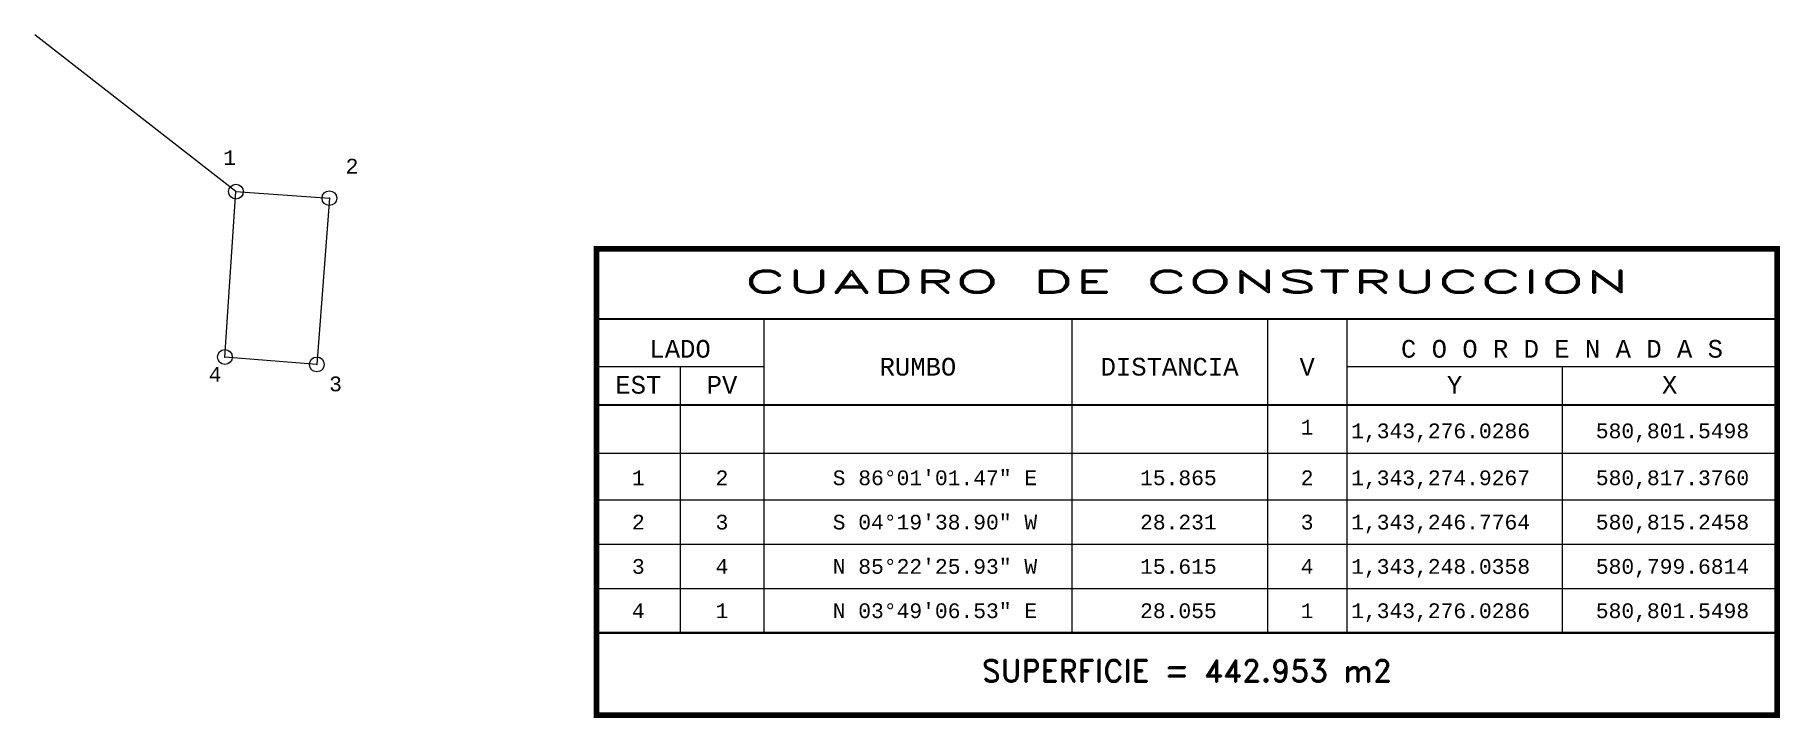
# Model space of a CAD drawing. Header units: millimetres. Extents: x 580768 to 581063, y 1343187 to 1343303.
import ezdxf
from ezdxf.enums import TextEntityAlignment as Align

# ---------------------------------------------------------------- set-up
doc = ezdxf.new("R2010")
doc.units = ezdxf.units.MM
doc.header["$PDMODE"] = 32
doc.header["$PDSIZE"] = 2.5
for name, color, linetype in [('CVL_CUADCON', 1, 'Continuous'), ('CVL_CUADCON_LIN', 8, 'Continuous'), ('CVL_CUADCON_TIT', 1, 'Continuous'), ('CVL_CUADCON_TX', 2, 'Continuous'), ('CVL_PUNTO', 2, 'Continuous'), ('CVL_PUNTO_NUM', 2, 'Continuous')]:
    doc.layers.add(name, color=color, linetype=linetype)
doc.styles.add('HUECA1', font='hueca1.shx')
doc.styles.add('MONOTXT4', font='monotxt4.shx')

msp = doc.modelspace()

# ---------------------------------------------------------------- linework, layer by layer
msp.add_lwpolyline([(580801.55, 1343276.03), (580767.51, 1343302.56)])
at = {"elevation": 56.64, "flags": 128}
msp.add_lwpolyline([(580801.55, 1343276.03), (580817.38, 1343274.93), (580815.25, 1343246.78), (580799.68, 1343248.04)], close=True, dxfattribs=at)
at = {"layer": 'CVL_CUADCON', "color": 1, "linetype": 'Continuous', "const_width": 1, "flags": 128}
msp.add_lwpolyline([(580862.62, 1343266.35), (581062.56, 1343266.35), (581062.56, 1343187.43), (580862.62, 1343187.43)], close=True, dxfattribs=at)
at = {"layer": 'CVL_CUADCON', "color": 1, "linetype": 'Continuous', "const_width": 0.375, "flags": 128}
for points in [[(580862.62, 1343254.48), (581062.56, 1343254.48)], [(580862.62, 1343239.93), (581062.56, 1343239.93)], [(580862.62, 1343201.35), (581062.56, 1343201.35)]]:
    msp.add_lwpolyline(points, dxfattribs=at)
at = {"layer": 'CVL_CUADCON_LIN', "color": 8, "linetype": 'Continuous'}
for p, q in [((580890.95, 1343254.48), (580890.95, 1343201.35)), ((580943.12, 1343254.48), (580943.12, 1343201.35)), ((580976.23, 1343254.48), (580976.23, 1343201.35)), ((580989.7, 1343254.48), (580989.7, 1343201.35)), ((580862.62, 1343246.41), (580890.95, 1343246.41)), ((580876.77, 1343246.41), (580876.77, 1343201.35)), ((580989.7, 1343246.41), (581062.56, 1343246.41)), ((581026.13, 1343246.41), (581026.13, 1343201.35)), ((580862.62, 1343231.79), (581062.56, 1343231.79)), ((580862.62, 1343223.85), (581062.56, 1343223.85)), ((580862.62, 1343216.35), (581062.56, 1343216.35)), ((580862.62, 1343208.85), (581062.56, 1343208.85)), ((580862.62, 1343201.35), (581062.56, 1343201.35))]:
    msp.add_line(p, q, dxfattribs=at)
at = {"layer": 'CVL_PUNTO', "color": 2}
for p in [(580801.55, 1343276.03), (580817.38, 1343274.93), (580799.68, 1343248.04), (580815.25, 1343246.78)]:
    msp.add_point(p, dxfattribs=at)

# ---------------------------------------------------------------- texts
at = {"layer": 'CVL_CUADCON_TIT', "color": 1, "style": 'HUECA1', "width": 1.758658}
msp.add_text('CUADRO DE CONSTRUCCION', height=3.75, dxfattribs=at).set_placement((580887.62, 1343258.92), (581037.56, 1343258.92), align=Align.FIT)
at = {"layer": 'CVL_CUADCON_TIT', "color": 1, "style": 'MONOTXT4'}
for s, p in [('LADO', (580876.77, 1343247.93)), ('C O O R D E N A D A S', (581026.12, 1343247.93)), ('EST', (580869.7, 1343241.84)), ('PV', (580883.87, 1343241.84)), ('Y', (581007.92, 1343241.84)), ('X', (581044.35, 1343241.84))]:
    msp.add_text(s, height=3, dxfattribs=at).set_placement(p, align=Align.CENTER)
at = {"layer": 'CVL_CUADCON_TIT', "color": 1}
for s, height, style, p in [('RUMBO', 3, 'MONOTXT4', (580917.05, 1343246.4)), ('DISTANCIA', 3, 'MONOTXT4', (580959.67, 1343246.4)), ('V', 3, 'MONOTXT4', (580982.97, 1343246.4)), ('SUPERFICIE = 442.953 m2', 3.75, 'HUECA1', (580962.59, 1343194.93))]:
    msp.add_text(s, height=height, dxfattribs=dict(at, style=style)).set_placement(p, align=Align.MIDDLE)
at = {"layer": 'CVL_CUADCON_TX', "color": 2, "style": 'MONOTXT4'}
for s, p in [('1', (580982.96, 1343234.92)), ('1', (580869.7, 1343226.35)), ('2', (580883.86, 1343226.35)), ('2', (580982.96, 1343226.35)), ('2', (580869.7, 1343218.85)), ('3', (580883.86, 1343218.85)), ('3', (580982.96, 1343218.85)), ('3', (580869.7, 1343211.35)), ('4', (580883.86, 1343211.35)), ('4', (580982.96, 1343211.35)), ('4', (580869.7, 1343203.85)), ('1', (580883.86, 1343203.85)), ('1', (580982.96, 1343203.85))]:
    msp.add_text(s, height=2.5, dxfattribs=at).set_placement(p, align=Align.CENTER)
for s, p in [('1,343,276.0286', (580990.42, 1343234.29)), ('580,801.5498', (581031.85, 1343234.29)), ('S 86%%d01\'01.47" E', (580902.62, 1343226.35)), ('15.865', (580954.67, 1343226.35)), ('1,343,274.9267', (580990.42, 1343226.35)), ('580,817.3760', (581031.85, 1343226.35)), ('S 04%%d19\'38.90" W', (580902.62, 1343218.85)), ('28.231', (580954.67, 1343218.85)), ('1,343,246.7764', (580990.42, 1343218.85)), ('580,815.2458', (581031.85, 1343218.85)), ('N 85%%d22\'25.93" W', (580902.62, 1343211.35)), ('15.615', (580954.67, 1343211.35)), ('1,343,248.0358', (580990.42, 1343211.35)), ('580,799.6814', (581031.85, 1343211.35)), ('N 03%%d49\'06.53" E', (580902.62, 1343203.85)), ('28.055', (580954.67, 1343203.85)), ('1,343,276.0286', (580990.42, 1343203.85)), ('580,801.5498', (581031.85, 1343203.85))]:
    msp.add_text(s, height=2.5, dxfattribs=at).set_placement(p)
at = {"layer": 'CVL_PUNTO_NUM', "color": 2, "style": 'MONOTXT4'}
for s, p in [('1', (580799.41, 1343280.55)), ('2', (580820.13, 1343279.1)), ('4', (580796.94, 1343243.85)), ('3', (580817.34, 1343242.24))]:
    msp.add_text(s, height=2.5, dxfattribs=at).set_placement(p)

doc.saveas('drawing.dxf')
